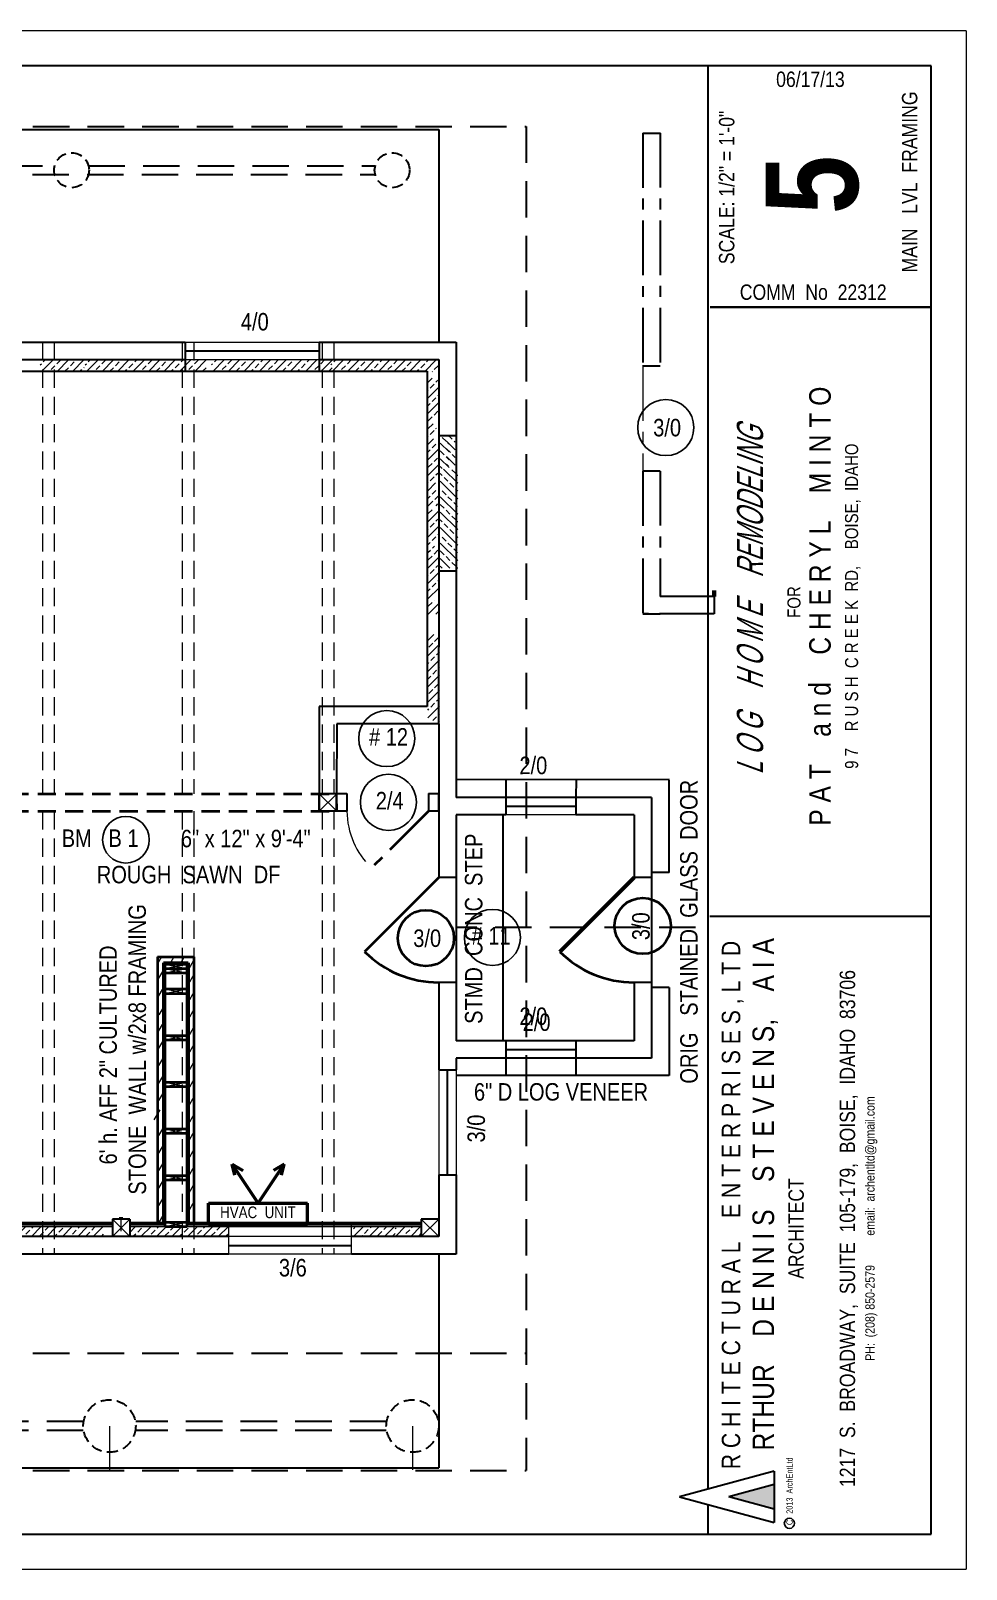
# Model space of a CAD drawing. Header units: inches. Extents: x 0 to 15350, y -6 to 2753.
# Drawn here: x 7618 to 7939, y 1246 to 1774 of the extents above; entities that cross this region are included whole.
import ezdxf

# ---------------------------------------------------------------- set-up
doc = ezdxf.new("R2010")
doc.units = ezdxf.units.IN
doc.header["$MEASUREMENT"] = 0
doc.linetypes.add('CENTER', pattern=[2, 1.25, -0.25, 0.25, -0.25])
doc.linetypes.add('HIDDEN', pattern=[0.375, 0.25, -0.125])
for name, color, linetype, lineweight in [('DOORS', 7, 'Continuous', 60), ('EXISTING CEILING BEAMS', 255, 'HIDDEN', 20), ('HVAC', 1, 'Continuous', 50), ('MASONRY', 14, 'Continuous', 30), ('NEW  ROUIGH SAWN  BEAMS', 3, 'HIDDEN', 40), ('NEW FRAMING', 6, 'Continuous', 30), ('ROOF', 7, 'HIDDEN', 30), ('STAIRS', 7, 'Continuous', 20), ('STAMPED  CONC  FL', 1, 'Continuous', 20), ('WALL FRAMING', 9, 'CENTER', 30), ('WALLS', 7, 'Continuous', 30), ('WINDOWS', 5, 'Continuous', 30)]:
    doc.layers.add(name, color=color, linetype=linetype, lineweight=lineweight)
for name, color, linetype in [('TEXT', 7, 'Continuous'), ('TEXT80', 9, 'Continuous'), ('TITLE BLOCK', 7, 'Continuous'), ('TITLE_BLOCK', 250, 'Continuous')]:
    doc.layers.add(name, color=color, linetype=linetype)
doc.styles.add('ARCH ENT', font='technical.ttf', dxfattribs={"height": 2})
doc.styles.add('ARCHENT', font='technical.ttf', dxfattribs={"height": 6})
doc.styles.add('EXIST', font='romans.shx', dxfattribs={"width": 0.75, "oblique": 20, "height": 12})

msp = doc.modelspace()

# ---------------------------------------------------------------- hatches: boundary and pattern name
at = {"layer": 'NEW FRAMING', "linetype": 'Continuous', "lineweight": 9, "ltscale": 25}
h = msp.add_hatch(dxfattribs=at)
h.set_pattern_fill('ANSI33', color=256, scale=15, style=0)
h.set_pattern_definition([(45, (2685.843, 396.599), (-2.6516504, 2.6516504), []), (45, (2688.4945, 396.599), (-2.6516504, 2.6516504), [1.875, -0.9375])])
h.paths.add_polyline_path([(7635.94, 1659.76), (7635.94, 1660.91), (7620.86, 1660.91), (7620.86, 1659.76)])
h.paths.add_polyline_path([(7635.94, 1656.76), (7635.94, 1659.76), (7620.86, 1659.76), (7620.86, 1656.76)])
h = msp.add_hatch(dxfattribs=at)
h.set_pattern_fill('ANSI33', color=256, scale=15, style=0)
h.set_pattern_definition([(45, (2701.2858, 396.599), (-2.6516504, 2.6516504), []), (45, (2703.9374, 396.599), (-2.6516504, 2.6516504), [1.875, -0.9375])])
h.paths.add_polyline_path([(7678.3, 1659.76), (7636.3, 1659.76), (7636.3, 1656.76), (7678.3, 1656.76)])
h.paths.add_polyline_path([(7678.3, 1660.91), (7636.3, 1660.91), (7636.3, 1659.76), (7678.3, 1659.76)])
h = msp.add_hatch(dxfattribs=at)
h.set_pattern_fill('ANSI33', color=256, scale=15, style=0)
h.set_pattern_definition([(45, (2744.5754, 396.599), (-2.6516504, 2.6516504), []), (45, (2747.227, 396.599), (-2.6516504, 2.6516504), [1.875, -0.9375])])
h.paths.add_polyline_path([(7721.59, 1659.76), (7679.59, 1659.76), (7679.59, 1656.76), (7721.59, 1656.76)])
h.paths.add_polyline_path([(7721.59, 1660.91), (7679.59, 1660.91), (7679.59, 1659.76), (7721.59, 1659.76)])
h = msp.add_hatch(dxfattribs=at)
h.set_pattern_fill('ANSI33', color=256, scale=15, style=0)
h.set_pattern_definition([(45, (2785.544, 396.599), (-2.6516504, 2.6516504), []), (45, (2788.1957, 396.599), (-2.6516504, 2.6516504), [1.875, -0.9375])])
h.paths.add_polyline_path([(7757.59, 1656.76), (7757.59, 1659.76), (7720.56, 1659.76), (7720.56, 1656.76)])
h.paths.add_polyline_path([(7757.59, 1659.76), (7757.59, 1660.91), (7720.56, 1660.91), (7720.56, 1659.76)])
h = msp.add_hatch(dxfattribs=at)
h.set_pattern_fill('ANSI33', color=256, scale=15, style=0)
h.set_pattern_definition([(45, (2999.56, 91.3216), (-2.6516504, 2.6516504), []), (45, (3002.212, 91.3216), (-2.6516504, 2.6516504), [1.875, -0.9375])])
h.paths.add_polyline_path([(7757.58, 1636.48), (7757.58, 1637.26, -0.407485), (7755.62, 1639.26), (7753.83, 1639.26), (7753.83, 1618.56), (7755.77, 1618.56, -0.299331), (7757.58, 1619.81), (7757.58, 1621.83, -0.387451), (7757.12, 1622.33, -0.387451), (7757.58, 1622.83), (7757.58, 1626.99, -0.400785), (7756.62, 1627.99, -0.400785), (7757.58, 1628.99), (7757.58, 1632.48, -0.407485), (7755.62, 1634.48, -0.407485)])
h.paths.add_polyline_path([(7755.62, 1617.81, -0.096396), (7755.77, 1618.56), (7753.83, 1618.56), (7753.83, 1617.06), (7755.77, 1617.06, -0.096396)])
h.paths.add_polyline_path([(7757.58, 1615.81, -0.299331), (7755.77, 1617.06), (7753.83, 1617.06), (7753.83, 1614.48), (7757.58, 1614.48)])
h.paths.add_polyline_path([(7757.58, 1618.56), (7755.77, 1618.56, 0.096396), (7755.62, 1617.81, 0.096396), (7755.77, 1617.06), (7757.58, 1617.06)])
h.paths.add_polyline_path([(7757.58, 1607.28), (7753.83, 1607.28), (7753.83, 1587.27), (7757.58, 1588.43), (7757.58, 1597.21, -0.776153), (7755.7, 1597.7, -0.776153), (7757.58, 1598.18)])
h.paths.add_polyline_path([(7755.63, 1599.53, -1), (7754.63, 1599.53, -1)], flags=16)
h.paths.add_polyline_path([(7755.63, 1595.8, -1), (7754.63, 1595.8, -1)], flags=16)
h.paths.add_polyline_path([(7757.58, 1588.43), (7753.83, 1587.27), (7753.83, 1573.48), (7757.58, 1573.48), (7757.58, 1577.48, -0.411157), (7755.6, 1579.48, -0.411157), (7757.58, 1581.48)])
h.paths.add_polyline_path([(7757.57, 1614.48), (7753.83, 1614.48), (7753.83, 1607.28), (7757.57, 1607.28)])
h.paths.add_polyline_path([(7754.7, 1610.98, -1), (7756.7, 1610.98, -1)], flags=16)
h.paths.add_polyline_path([(7756.2, 1609.09, -1), (7755.2, 1609.09, -1)], flags=16)
h.paths.add_polyline_path([(7755.2, 1612.82, -1), (7756.2, 1612.82, -1)], flags=16)
edge = h.paths.add_edge_path()
edge.add_line((7757.83, 1641.25), (7757.83, 1654.48))
edge.add_line((7757.83, 1654.48), (7753.83, 1654.48))
edge.add_line((7753.83, 1654.48), (7753.83, 1639.26))
edge.add_line((7753.83, 1639.26), (7755.62, 1639.26))
edge.add_arc((7757.62, 1639.26), 2, 84.1006, 180, ccw=False)
edge = h.paths.add_edge_path()
edge.add_line((7757.82, 1581.47), (7757.83, 1585.98))
edge.add_line((7757.83, 1585.98), (7757.83, 1615.82))
edge.add_arc((7757.62, 1617.81), 2, 268.6807, 275.8994, ccw=False)
edge.add_line((7757.58, 1615.81), (7757.58, 1598.18))
edge.add_arc((7756.7, 1597.7), 1, -28.7322, 28.7322, ccw=False)
edge.add_line((7757.58, 1597.21), (7757.58, 1581.48))
edge.add_arc((7757.6, 1579.48), 2, 83.5218, 90.5986, ccw=False)
h.paths.add_polyline_path([(7757.83, 1617.06), (7757.83, 1618.56), (7757.58, 1618.56), (7757.58, 1617.06)])
edge = h.paths.add_edge_path()
edge.add_line((7757.81, 1573.48), (7757.82, 1577.49))
edge.add_arc((7757.6, 1579.48), 2, 269.4014, 276.3496, ccw=False)
edge.add_line((7757.58, 1577.48), (7757.58, 1573.48))
edge.add_line((7757.58, 1573.48), (7757.81, 1573.48))
h = msp.add_hatch(dxfattribs=at)
h.set_pattern_fill('ANSI33', color=256, scale=15, angle=90, style=0)
h.set_pattern_definition([(135, (9024.259, -3314.4523), (-2.6516504, -2.6516504), []), (135, (9024.259, -3311.8007), (-2.6516504, -2.6516504), [1.875, -0.9375])])
h.paths.add_polyline_path([(7761.1, 1634.91), (7758.1, 1634.91), (7758.1, 1623.56), (7761.1, 1623.56)])
h = msp.add_hatch(dxfattribs=at)
h.set_pattern_fill('ANSI33', color=256, scale=15, angle=90, style=0)
h.set_pattern_definition([(135, (9026.4046, -3313.6916), (-2.6516504, -2.6516504), []), (135, (9026.4046, -3311.04), (-2.6516504, -2.6516504), [1.875, -0.9375])])
h.paths.add_polyline_path([(7763.25, 1634.91), (7760.25, 1634.91), (7760.25, 1624.33), (7763.25, 1624.33)])
h = msp.add_hatch(dxfattribs=at)
h.set_pattern_fill('ANSI33', color=256, scale=15, angle=90, style=0)
h.set_pattern_definition([(135, (9024.259, -3348.7168), (-2.6516504, -2.6516504), []), (135, (9024.259, -3346.065), (-2.6516504, -2.6516504), [1.875, -0.9375])])
h.paths.add_polyline_path([(7761.1, 1589.3), (7764.1, 1589.3), (7764.1, 1623.3), (7761.1, 1623.3)])
h.paths.add_polyline_path([(7758.1, 1589.3), (7761.1, 1589.3), (7761.1, 1623.3), (7758.1, 1623.3)])
h = msp.add_hatch(dxfattribs=at)
h.set_pattern_fill('ANSI33', color=256, scale=15, style=0)
h.set_pattern_definition([(45, (2759.7957, 118.4), (-2.6516504, 2.6516504), []), (45, (2762.4473, 118.4), (-2.6516504, 2.6516504), [1.875, -0.9375])])
h.paths.add_polyline_path([(7757.81, 1566.56), (7753.81, 1566.56), (7753.81, 1536.56), (7757.81, 1536.56)])
h = msp.add_hatch(dxfattribs=at)
h.set_pattern_fill('ANSI33', color=256, scale=15, angle=180, style=0)
h.set_pattern_definition([(225, (12580.498, 2626.2776), (2.6516504, -2.6516504), []), (225, (12577.8464, 2626.2776), (2.6516504, -2.6516504), [1.875, -0.9375])])
h.paths.add_polyline_path([(7642.48, 1360.12), (7642.48, 1363.12), (7608.48, 1363.12), (7608.48, 1360.12)])
h = msp.add_hatch(dxfattribs=at)
h.set_pattern_fill('ANSI33', color=256, scale=15, angle=180, style=0)
h.set_pattern_definition([(225, (12623.497, 2626.283), (2.6516504, -2.6516504), []), (225, (12620.8454, 2626.283), (2.6516504, -2.6516504), [1.875, -0.9375])])
h.paths.add_polyline_path([(7685.48, 1360.13), (7685.48, 1363.13), (7651.48, 1363.13), (7651.48, 1360.13)])
h = msp.add_hatch(dxfattribs=at)
h.set_pattern_fill('ANSI33', color=256, scale=15, style=0)
h.set_pattern_definition([(45, (2793.359, 100.157), (-2.6516504, 2.6516504), []), (45, (2796.0105, 100.157), (-2.6516504, 2.6516504), [1.875, -0.9375])])
h.paths.add_polyline_path([(7742.59, 1360.31), (7742.59, 1363.31), (7728.38, 1363.31), (7728.38, 1360.31)])
h = msp.add_hatch(dxfattribs=at)
h.set_pattern_fill('ANSI33', color=256, scale=15, style=0)
h.set_pattern_definition([(45, (2807.5928, 100.088), (-2.6516504, 2.6516504), []), (45, (2810.2444, 100.088), (-2.6516504, 2.6516504), [1.875, -0.9375])])
h.paths.add_polyline_path([(7751.59, 1360.24), (7751.59, 1363.24), (7742.61, 1363.24), (7742.61, 1360.24)])
at = {"layer": 'TITLE_BLOCK', "linetype": 'Continuous', "ltscale": 0.5}
msp.add_hatch(color=1, dxfattribs=at).paths.add_polyline_path([(7872.67, 1274.88), (7857.1, 1270.65), (7872.67, 1266.42)])

# ---------------------------------------------------------------- linework, layer by layer
at = {"layer": 'DOORS', "color": 9, "linetype": 'Continuous', "ltscale": 15}
msp.add_line((7852.09, 1581.66), (7852.09, 1579.66), dxfattribs=at)
at = {"layer": 'DOORS', "color": 6, "linetype": 'Continuous', "lineweight": 40, "ltscale": 15}
msp.add_line((7757.59, 1483.16), (7732.14, 1457.7), dxfattribs=at)
at = {"layer": 'DOORS', "color": 7, "ltscale": 15}
msp.add_line((7824.59, 1483.16), (7799.14, 1457.7), dxfattribs=at)
at = {"layer": 'DOORS', "color": 6, "linetype": 'Continuous', "lineweight": 40, "ltscale": 15}
msp.add_arc((7757.59, 1483.16), 36, 225, 270, dxfattribs=at)
at = {"layer": 'DOORS', "color": 7, "linetype": 'Continuous', "lineweight": 40, "ltscale": 15}
msp.add_arc((7824.59, 1483.16), 36, 225, 270, dxfattribs=at)
at = {"layer": 'EXISTING CEILING BEAMS', "linetype": 'HIDDEN', "ltscale": 25}
for p, q in [((7621.59, 1666.89), (7621.59, 1511.9)), ((7625.58, 1666.9), (7625.59, 1511.9)), ((7669.59, 1666.89), (7669.59, 1511.9)), ((7673.58, 1666.9), (7673.59, 1511.9)), ((7717.59, 1666.89), (7717.59, 1511.9)), ((7721.58, 1666.9), (7721.59, 1511.9)), ((7621.59, 1505.9), (7621.59, 1353.91)), ((7625.59, 1505.91), (7625.59, 1353.91)), ((7669.59, 1505.9), (7669.59, 1353.91)), ((7673.59, 1505.91), (7673.59, 1353.91)), ((7717.59, 1505.9), (7717.59, 1353.91)), ((7721.59, 1505.91), (7721.59, 1353.91))]:
    msp.add_line(p, q, dxfattribs=at)
at = {"layer": 'HVAC', "ltscale": 25}
for p, q in [((7695.59, 1371.41), (7686.66, 1384.77)), ((7687.57, 1381.02), (7686.66, 1384.77)), ((7686.66, 1384.77), (7690.34, 1382.61)), ((7695.59, 1371.41), (7704.53, 1384.77)), ((7704.53, 1384.77), (7700.84, 1382.61)), ((7703.61, 1381.02), (7704.53, 1384.77)), ((7678.59, 1371.42), (7712.59, 1371.4)), ((7678.59, 1364.42), (7712.59, 1364.4))]:
    msp.add_line(p, q, dxfattribs=at)
at = {"layer": 'HVAC', "ltscale": 15}
for p, q in [((7678.59, 1364.42), (7678.59, 1371.42)), ((7712.59, 1364.4), (7712.59, 1371.4))]:
    msp.add_line(p, q, dxfattribs=at)
at = {"layer": 'MASONRY', "color": 6, "lineweight": 40, "ltscale": 15}
for p, q in [((7661.09, 1455.91), (7661.09, 1364.41)), ((7673.59, 1455.91), (7673.59, 1364.41))]:
    msp.add_line(p, q, dxfattribs=at)
at = {"layer": 'MASONRY', "color": 6, "linetype": 'Continuous', "lineweight": 40, "ltscale": 25}
msp.add_line((7661.09, 1455.91), (7673.59, 1455.91), dxfattribs=at)
at = {"layer": 'MASONRY', "color": 6, "linetype": 'Continuous', "lineweight": 9, "ltscale": 20}
for p, q in [((7662.47, 1455.91), (7661.09, 1453.52)), ((7666.72, 1455.91), (7665.57, 1453.91)), ((7670.18, 1455.91), (7669.03, 1453.91)), ((7673.59, 1454.87), (7671.59, 1451.41)), ((7663.09, 1451.48), (7661.09, 1448.02)), ((7673.59, 1449.87), (7671.59, 1446.41)), ((7663.09, 1445.48), (7661.09, 1442.02)), ((7673.59, 1443.87), (7671.59, 1440.41)), ((7663.59, 1439.48), (7661.59, 1436.02)), ((7673.59, 1437.87), (7671.59, 1434.41)), ((7663.09, 1433.48), (7661.09, 1430.02)), ((7673.59, 1431.87), (7671.59, 1428.41)), ((7663.09, 1427.48), (7661.09, 1424.02)), ((7673.59, 1425.87), (7671.59, 1422.41)), ((7663.09, 1421.48), (7661.09, 1418.02)), ((7663.09, 1415.48), (7661.09, 1412.02)), ((7673.59, 1419.87), (7671.59, 1416.41)), ((7673.59, 1413.87), (7671.59, 1410.41)), ((7663.09, 1409.48), (7661.09, 1406.02)), ((7673.59, 1407.87), (7671.59, 1404.41)), ((7661.84, 1403.48), (7659.84, 1400.02)), ((7673.59, 1401.87), (7671.59, 1398.41)), ((7663.09, 1397.48), (7661.09, 1394.02)), ((7673.59, 1395.87), (7671.59, 1392.41)), ((7663.09, 1391.48), (7661.09, 1388.02)), ((7673.59, 1389.87), (7671.59, 1386.41)), ((7663.09, 1385.48), (7661.09, 1382.02)), ((7673.59, 1383.87), (7671.59, 1380.41)), ((7663.09, 1379.48), (7661.09, 1376.02)), ((7663.09, 1373.48), (7661.09, 1370.02)), ((7673.59, 1377.87), (7671.59, 1374.41)), ((7673.59, 1371.87), (7671.59, 1368.41)), ((7663.09, 1367.48), (7661.32, 1364.41))]:
    msp.add_line(p, q, dxfattribs=at)
at = {"layer": 'NEW  ROUIGH SAWN  BEAMS', "color": 3, "ltscale": 25}
for p, q in [((7610.59, 1511.93), (7722.53, 1511.85)), ((7610.59, 1505.91), (7722.59, 1505.91))]:
    msp.add_line(p, q, dxfattribs=at)
at = {"layer": 'NEW FRAMING', "ltscale": 15}
for p, q in [((7573.84, 1656.91), (7621.59, 1656.91)), ((7620.59, 1656.91), (7670.59, 1656.91)), ((7670.59, 1656.91), (7716.59, 1656.91)), ((7716.59, 1656.91), (7753.59, 1656.91)), ((7753.59, 1656.91), (7753.59, 1541.9)), ((7753.59, 1541.9), (7716.59, 1541.91)), ((7716.59, 1541.91), (7716.59, 1505.91)), ((7722.59, 1535.91), (7722.53, 1511.91)), ((7757.53, 1535.91), (7722.59, 1535.91)), ((7780.59, 1516.7), (7780.59, 1510.66)), ((7804.71, 1516.75), (7804.65, 1510.66)), ((7726.06, 1511.91), (7722.53, 1511.89)), ((7757.59, 1511.91), (7754.06, 1511.91)), ((7726.06, 1505.91), (7716.59, 1505.91)), ((7757.59, 1505.91), (7754.06, 1505.91)), ((7836.59, 1484.85), (7830.59, 1484.85)), ((7836.59, 1445.41), (7830.59, 1445.41)), ((7836.59, 1445.41), (7836.59, 1415.16)), ((7780.59, 1421.16), (7780.59, 1415.16)), ((7804.59, 1421.16), (7804.59, 1415.16)), ((7645.59, 1363.41), (7592.11, 1363.4)), ((7700.59, 1363.41), (7651.59, 1363.41)), ((7751.59, 1363.41), (7685.59, 1363.41))]:
    msp.add_line(p, q, dxfattribs=at)
at = {"layer": 'NEW FRAMING', "ltscale": 50}
for p, q in [((7836.59, 1516.85), (7763.59, 1516.66)), ((7836.59, 1415.16), (7763.59, 1415.16))]:
    msp.add_line(p, q, dxfattribs=at)
at = {"layer": 'NEW FRAMING', "ltscale": 25}
for p, q in [((7836.59, 1484.85), (7836.59, 1516.71)), ((7726.06, 1511.96), (7726.06, 1505.91)), ((7754.06, 1511.96), (7754.06, 1505.91))]:
    msp.add_line(p, q, dxfattribs=at)
at = {"layer": 'NEW FRAMING', "color": 7, "lineweight": 50, "ltscale": 15}
for p, q in [((7663.09, 1453.91), (7663.09, 1364.41)), ((7671.59, 1453.91), (7671.59, 1364.41)), ((7645.59, 1364.41), (7591.11, 1364.45)), ((7663.09, 1364.41), (7651.59, 1364.41)), ((7751.59, 1364.41), (7671.59, 1364.41))]:
    msp.add_line(p, q, dxfattribs=at)
at = {"layer": 'NEW FRAMING', "color": 7, "linetype": 'Continuous', "lineweight": 50, "ltscale": 25}
msp.add_line((7663.09, 1453.91), (7671.59, 1453.91), dxfattribs=at)
at = {"layer": 'NEW FRAMING', "color": 6, "lineweight": 40, "ltscale": 15}
for p, q in [((7663.59, 1453.41), (7663.59, 1363.41)), ((7671.09, 1453.41), (7671.09, 1363.41))]:
    msp.add_line(p, q, dxfattribs=at)
at = {"layer": 'NEW FRAMING', "color": 6, "linetype": 'Continuous', "lineweight": 40, "ltscale": 25}
for p, q in [((7663.59, 1453.41), (7671.09, 1453.41)), ((7663.59, 1451.91), (7671.09, 1451.91)), ((7663.59, 1450.41), (7671.09, 1450.41)), ((7663.59, 1444.91), (7671.09, 1444.91)), ((7663.59, 1443.41), (7671.09, 1443.41)), ((7663.59, 1428.91), (7671.09, 1428.91)), ((7663.59, 1427.41), (7671.09, 1427.41)), ((7663.58, 1412.91), (7671.08, 1412.91)), ((7663.58, 1411.41), (7671.08, 1411.41)), ((7663.58, 1395.41), (7671.08, 1395.41)), ((7663.59, 1396.91), (7671.09, 1396.91)), ((7663.59, 1380.91), (7671.09, 1380.91)), ((7663.59, 1379.41), (7671.09, 1379.41)), ((7663.59, 1364.91), (7671.09, 1364.91)), ((7663.59, 1363.41), (7671.09, 1363.41)), ((7663.6, 1363.41), (7671.09, 1363.41))]:
    msp.add_line(p, q, dxfattribs=at)
at = {"layer": 'NEW FRAMING', "lineweight": 20, "ltscale": 15}
msp.add_line((7685.59, 1363.41), (7685.59, 1363.41), dxfattribs=at)
at = {"layer": 'ROOF', "linetype": 'Continuous', "ltscale": 50}
for p, q in [((7215.55, 1739.91), (7757.59, 1739.91)), ((7757.59, 1739.91), (7757.59, 1666.91)), ((7757.59, 1353.53), (7757.59, 1280.61)), ((7220.04, 1280.61), (7757.59, 1280.61))]:
    msp.add_line(p, q, dxfattribs=at)
at = {"layer": 'ROOF', "linetype": 'HIDDEN', "ltscale": 50}
for p, q in [((7224.59, 1740.91), (7787.59, 1740.91)), ((7787.59, 1740.91), (7787.59, 1279.61)), ((7515.4, 1727.41), (7625.78, 1727.41)), ((7637.4, 1727.41), (7735.78, 1727.41)), ((7224.4, 1724.41), (7735.78, 1724.41)), ((7224.59, 1319.91), (7787.59, 1319.91)), ((7635.59, 1296.41), (7530.59, 1296.41)), ((7739.59, 1296.41), (7653.59, 1296.41)), ((7635.59, 1293.41), (7530.59, 1293.41)), ((7739.59, 1293.41), (7653.59, 1293.41))]:
    msp.add_line(p, q, dxfattribs=at)
at = {"layer": 'ROOF', "color": 9, "ltscale": 50}
msp.add_line((7845.67, 1466), (7763.74, 1466), dxfattribs=at)
at = {"layer": 'ROOF', "color": 7, "linetype": 'HIDDEN', "ltscale": 50}
msp.add_line((7224.59, 1279.61), (7787.59, 1279.61), dxfattribs=at)
at = {"layer": 'ROOF', "ltscale": 15}
for centre, radius in [((7631.59, 1725.91), 6), ((7741.59, 1725.91), 6), ((7644.59, 1294.91), 9), ((7748.59, 1294.91), 9)]:
    msp.add_circle(centre, radius, dxfattribs=at)
at = {"layer": 'STAIRS', "color": 6, "linetype": 'Continuous', "lineweight": 30, "ltscale": 15}
for p, q in [((7716.59, 1508.46), (7716.59, 1505.96)), ((7716.59, 1508.46), (7716.59, 1505.96)), ((7722.59, 1508.45), (7722.59, 1505.95)), ((7722.59, 1508.45), (7722.59, 1505.95)), ((7757.59, 1508.46), (7757.59, 1505.96)), ((7757.59, 1508.46), (7757.59, 1505.96))]:
    msp.add_line(p, q, dxfattribs=at)
at = {"layer": 'TEXT', "color": 9, "linetype": 'Continuous', "ltscale": 15}
msp.add_circle((7835.5, 1637.58), 9.63, dxfattribs=at)
at = {"layer": 'TEXT', "color": 7, "linetype": 'Continuous', "ltscale": 15}
for centre in [(7739.75, 1530.85), (7776.01, 1462.6)]:
    msp.add_circle(centre, 9.63, dxfattribs=at)
at = {"layer": 'TEXT', "color": 6, "linetype": 'Continuous', "ltscale": 15}
msp.add_circle((7740.31, 1508.97), 9.63, dxfattribs=at)
at = {"layer": 'TEXT', "color": 3, "linetype": 'Continuous', "ltscale": 15}
msp.add_circle((7650.24, 1496.13), 8, dxfattribs=at)
at = {"layer": 'TEXT', "color": 7, "linetype": 'Continuous', "lineweight": 40, "ltscale": 15}
msp.add_circle((7827.56, 1466.57), 9.63, dxfattribs=at)
at = {"layer": 'TEXT', "color": 6, "linetype": 'Continuous', "lineweight": 40, "ltscale": 15}
msp.add_circle((7753.18, 1462.35), 9.63, dxfattribs=at)
at = {"layer": 'TITLE BLOCK', "color": 7, "linetype": 'Continuous', "lineweight": 0, "ltscale": 0.5}
for p, q in [((7938.58, 1773.76), (7122.59, 1773.76)), ((7938.58, 1773.76), (7938.58, 1245.77)), ((7122.59, 1245.77), (7938.58, 1245.77))]:
    msp.add_line(p, q, dxfattribs=at)
at = {"layer": 'TITLE BLOCK', "color": 7, "linetype": 'Continuous', "lineweight": 30, "ltscale": 0.5}
for p, q in [((7926.58, 1761.76), (7146.59, 1761.76)), ((7850.01, 1273.32), (7850.01, 1761.76)), ((7926.58, 1257.77), (7926.58, 1761.76)), ((7850.61, 1469.84), (7926.58, 1469.84)), ((7872.67, 1279.47), (7840.19, 1270.65)), ((7872.67, 1279.47), (7872.67, 1261.83)), ((7872.67, 1279.44), (7872.67, 1261.8)), ((7872.67, 1274.85), (7857.1, 1270.62)), ((7872.67, 1274.85), (7857.1, 1270.62)), ((7850.01, 1257.77), (7850.01, 1267.99)), ((7872.67, 1266.39), (7857.1, 1270.62)), ((7872.67, 1266.39), (7857.1, 1270.62)), ((7146.59, 1257.77), (7926.58, 1257.77))]:
    msp.add_line(p, q, dxfattribs=at)
at = {"layer": 'TITLE BLOCK', "color": 7, "linetype": 'Continuous', "lineweight": 30, "ltscale": 0.0625}
msp.add_line((7840.19, 1270.65), (7872.67, 1261.83), dxfattribs=at)
at = {"layer": 'TITLE BLOCK', "color": 7, "linetype": 'Continuous', "lineweight": 30, "ltscale": 0.5, "const_width": 0.791}
msp.add_lwpolyline([(7850.61, 1678.86), (7926.58, 1678.86)], dxfattribs=at)
at = {"layer": 'TITLE BLOCK', "color": 7, "linetype": 'Continuous'}
msp.add_circle((7877.89, 1261.52), 1.75, dxfattribs=at)
at = {"layer": 'WALL FRAMING', "color": 9, "ltscale": 15}
for p, q in [((7827.59, 1738.66), (7827.59, 1658.66)), ((7827.64, 1738.66), (7833.64, 1738.67)), ((7833.59, 1738.67), (7833.59, 1658.67)), ((7833.55, 1658.67), (7827.55, 1658.66)), ((7833.59, 1622.67), (7827.59, 1622.66)), ((7827.59, 1622.66), (7827.59, 1573.66)), ((7833.59, 1622.67), (7833.59, 1579.66)), ((7757.59, 1588.41), (7763.59, 1588.41)), ((7852.09, 1579.66), (7833.59, 1579.66)), ((7852.09, 1579.66), (7852.09, 1573.66)), ((7852.09, 1573.66), (7827.59, 1573.66)), ((7827.59, 1573.66), (7833.59, 1573.66)), ((7757.59, 1365.91), (7751.59, 1365.91))]:
    msp.add_line(p, q, dxfattribs=at)
at = {"layer": 'WALL FRAMING', "color": 9, "lineweight": 9, "ltscale": 15}
for p, q in [((7827.59, 1658.66), (7827.59, 1622.66)), ((7644.59, 1294.91), (7644.59, 1279.91)), ((7748.59, 1294.91), (7748.59, 1279.91))]:
    msp.add_line(p, q, dxfattribs=at)
at = {"layer": 'WALL FRAMING', "color": 3, "linetype": 'HIDDEN', "lineweight": 40, "ltscale": 25}
msp.add_line((7623.72, 1511.91), (7623.72, 1511.91), dxfattribs=at)
at = {"layer": 'WALL FRAMING', "color": 6, "ltscale": 15}
for p, q in [((7716.59, 1511.91), (7716.59, 1505.91)), ((7716.59, 1505.91), (7716.59, 1511.91)), ((7716.59, 1505.91), (7716.59, 1511.91)), ((7722.59, 1511.91), (7716.59, 1511.91)), ((7716.59, 1511.91), (7716.59, 1505.91)), ((7716.59, 1505.91), (7716.59, 1511.91)), ((7716.59, 1505.91), (7716.59, 1511.91)), ((7722.59, 1511.91), (7716.59, 1511.91)), ((7722.59, 1505.91), (7722.59, 1511.91)), ((7722.59, 1505.91), (7722.59, 1511.91)), ((7757.59, 1511.91), (7757.59, 1505.91)), ((7757.59, 1505.91), (7757.59, 1511.91)), ((7757.59, 1505.91), (7757.59, 1511.91)), ((7757.59, 1511.91), (7757.59, 1505.91)), ((7757.59, 1505.91), (7757.59, 1511.91)), ((7757.59, 1505.91), (7757.59, 1511.91)), ((7722.59, 1505.91), (7716.59, 1505.91)), ((7722.59, 1505.91), (7716.59, 1505.91))]:
    msp.add_line(p, q, dxfattribs=at)
at = {"layer": 'WALL FRAMING', "color": 6, "linetype": 'Continuous', "lineweight": 9, "ltscale": 15}
for p, q in [((7716.59, 1511.91), (7722.59, 1505.91)), ((7716.59, 1505.91), (7722.59, 1511.91)), ((7716.59, 1511.91), (7722.59, 1505.91)), ((7716.59, 1505.91), (7722.59, 1511.91))]:
    msp.add_line(p, q, dxfattribs=at)
at = {"layer": 'WALL FRAMING', "color": 3, "ltscale": 15}
msp.add_line((7722.53, 1505.91), (7722.53, 1511.91), dxfattribs=at)
at = {"layer": 'WALL FRAMING', "color": 6, "lineweight": 40, "ltscale": 15}
msp.add_line((7754.06, 1505.91), (7734.46, 1486.37), dxfattribs=at)
at = {"layer": 'WALL FRAMING', "color": 6, "linetype": 'Continuous', "lineweight": 9, "ltscale": 20}
for p, q in [((7663.59, 1451.91), (7671.09, 1453.41)), ((7663.59, 1453.41), (7671.09, 1451.91)), ((7663.59, 1450.41), (7671.09, 1451.91)), ((7663.59, 1451.91), (7671.09, 1450.41)), ((7663.59, 1443.41), (7671.09, 1444.91)), ((7663.59, 1444.91), (7671.09, 1443.41)), ((7663.59, 1427.41), (7671.09, 1428.91)), ((7663.59, 1428.91), (7671.09, 1427.41)), ((7663.58, 1411.41), (7671.08, 1412.91)), ((7663.58, 1412.91), (7671.08, 1411.41)), ((7663.59, 1395.41), (7671.09, 1396.91)), ((7663.59, 1396.91), (7671.09, 1395.41)), ((7663.59, 1379.41), (7671.09, 1380.91)), ((7663.59, 1380.91), (7671.09, 1379.41)), ((7663.59, 1363.41), (7671.09, 1364.91)), ((7663.59, 1364.91), (7671.09, 1363.41))]:
    msp.add_line(p, q, dxfattribs=at)
at = {"layer": 'WALL FRAMING', "color": 9, "linetype": 'Continuous', "lineweight": 9, "ltscale": 150}
for p, q in [((7647.98, 1366.49), (7648.57, 1366.49)), ((7648.57, 1361.8), (7648.57, 1366.49)), ((7648.57, 1366.49), (7649.16, 1366.49))]:
    msp.add_line(p, q, dxfattribs=at)
at = {"layer": 'WALL FRAMING', "color": 7, "ltscale": 15}
msp.add_line((7651.59, 1359.91), (7645.59, 1359.91), dxfattribs=at)
at = {"layer": 'WALL FRAMING', "color": 6, "lineweight": 5, "ltscale": 15}
msp.add_arc((7754, 1506.36), 27.94, 180.9233, 225.6604, dxfattribs=at)
at = {"layer": 'WALLS', "ltscale": 15}
for p, q in [((7555.09, 1666.91), (7670.59, 1666.91)), ((7670.59, 1666.91), (7670.59, 1656.91)), ((7716.59, 1666.91), (7763.59, 1666.91)), ((7763.59, 1666.91), (7763.59, 1634.91)), ((7567.84, 1660.91), (7670.59, 1660.91)), ((7716.59, 1660.91), (7757.59, 1660.91)), ((7757.59, 1660.91), (7757.59, 1634.91)), ((7757.59, 1634.91), (7757.59, 1588.41)), ((7757.59, 1634.91), (7763.59, 1634.91)), ((7763.59, 1634.91), (7763.59, 1588.41)), ((7757.59, 1588.41), (7757.53, 1535.91)), ((7757.59, 1588.41), (7763.59, 1588.41)), ((7763.59, 1588.41), (7763.59, 1510.66)), ((7757.59, 1535.91), (7757.59, 1511.91)), ((7780.59, 1510.66), (7763.59, 1510.66)), ((7780.59, 1510.66), (7763.59, 1510.66)), ((7780.59, 1510.66), (7780.59, 1504.66)), ((7830.59, 1510.66), (7804.59, 1510.66)), ((7830.59, 1510.66), (7804.59, 1510.66)), ((7804.65, 1510.66), (7804.59, 1504.66)), ((7830.59, 1510.66), (7830.59, 1483.16)), ((7757.59, 1505.91), (7757.59, 1483.16)), ((7780.59, 1504.66), (7763.59, 1504.66)), ((7763.59, 1504.66), (7763.59, 1483.16)), ((7779.59, 1504.66), (7779.59, 1427.16)), ((7824.59, 1504.66), (7804.59, 1504.66)), ((7824.59, 1504.66), (7824.59, 1483.16)), ((7763.59, 1483.16), (7757.59, 1483.16)), ((7763.59, 1483.16), (7763.59, 1447.16)), ((7830.59, 1483.16), (7830.59, 1447.16)), ((7757.59, 1447.16), (7757.59, 1417.16)), ((7763.59, 1447.16), (7757.59, 1447.16)), ((7763.59, 1447.16), (7763.59, 1427.16)), ((7824.59, 1447.16), (7824.59, 1427.16)), ((7830.59, 1447.16), (7824.59, 1447.16)), ((7830.59, 1447.16), (7830.59, 1421.16)), ((7780.59, 1427.16), (7763.59, 1427.16)), ((7804.59, 1427.16), (7780.59, 1427.16)), ((7780.59, 1427.16), (7780.59, 1421.16)), ((7824.59, 1427.16), (7804.59, 1427.16)), ((7804.59, 1427.16), (7804.59, 1421.16)), ((7763.59, 1421.16), (7763.59, 1417.16)), ((7780.59, 1421.16), (7763.59, 1421.16)), ((7830.59, 1421.16), (7763.59, 1421.16)), ((7804.59, 1421.16), (7780.59, 1421.16)), ((7830.59, 1421.16), (7804.59, 1421.16)), ((7757.59, 1417.16), (7763.59, 1417.16)), ((7757.59, 1381.16), (7757.59, 1359.91)), ((7763.59, 1381.16), (7763.59, 1353.91)), ((7651.59, 1365.91), (7645.59, 1365.91)), ((7645.59, 1365.91), (7645.59, 1359.91)), ((7651.59, 1365.91), (7651.59, 1359.91)), ((7751.59, 1365.91), (7751.59, 1359.91)), ((7757.59, 1365.91), (7757.59, 1359.91)), ((7685.59, 1359.91), (7421.1, 1359.9)), ((7757.59, 1359.91), (7727.59, 1359.91)), ((7685.59, 1353.91), (7592.11, 1353.9)), ((7763.59, 1353.91), (7727.59, 1353.91))]:
    msp.add_line(p, q, dxfattribs=at)
at = {"layer": 'WALLS', "lineweight": 20, "ltscale": 15}
for p, q in [((7670.59, 1666.91), (7716.59, 1666.91)), ((7670.59, 1660.91), (7716.59, 1660.91)), ((7757.59, 1417.16), (7757.59, 1381.16)), ((7763.59, 1417.16), (7763.59, 1381.16)), ((7685.59, 1353.91), (7685.59, 1364.41)), ((7727.59, 1353.91), (7727.59, 1364.41)), ((7727.59, 1359.91), (7685.59, 1359.91)), ((7727.59, 1353.91), (7685.59, 1353.91))]:
    msp.add_line(p, q, dxfattribs=at)
at = {"layer": 'WALLS', "color": 7, "ltscale": 15}
for p, q in [((7716.59, 1666.91), (7716.59, 1656.91)), ((7830.59, 1483.16), (7824.59, 1483.16)), ((7757.59, 1359.91), (7751.59, 1359.91))]:
    msp.add_line(p, q, dxfattribs=at)
at = {"layer": 'WALLS', "color": 9, "lineweight": 30, "ltscale": 15}
msp.add_line((7804.59, 1510.66), (7780.59, 1510.66), dxfattribs=at)
at = {"layer": 'WALLS', "lineweight": 30, "ltscale": 15}
msp.add_line((7804.59, 1510.66), (7780.59, 1510.66), dxfattribs=at)
at = {"layer": 'WALLS', "color": 7, "lineweight": 20, "ltscale": 15}
msp.add_line((7804.59, 1504.66), (7780.59, 1504.66), dxfattribs=at)
at = {"layer": 'WALLS', "ltscale": 25}
msp.add_line((7830.59, 1445.41), (7830.59, 1421.16), dxfattribs=at)
at = {"layer": 'WALLS', "color": 9, "ltscale": 15}
msp.add_line((7757.59, 1381.16), (7763.59, 1381.16), dxfattribs=at)
at = {"layer": 'WALLS', "color": 7, "linetype": 'Continuous', "lineweight": 9, "ltscale": 15}
for p, q in [((7645.59, 1359.91), (7651.59, 1365.91)), ((7651.59, 1359.91), (7645.59, 1365.91)), ((7751.59, 1359.91), (7757.59, 1365.91)), ((7757.59, 1359.91), (7751.59, 1365.91))]:
    msp.add_line(p, q, dxfattribs=at)
at = {"layer": 'WINDOWS', "color": 5, "ltscale": 15}
for p, q in [((7670.59, 1663.91), (7716.59, 1663.91)), ((7780.59, 1507.66), (7804.59, 1507.66)), ((7780.59, 1424.16), (7804.59, 1424.16)), ((7685.59, 1356.91), (7727.59, 1356.91))]:
    msp.add_line(p, q, dxfattribs=at)
at = {"layer": 'WINDOWS', "ltscale": 15}
msp.add_line((7760.59, 1381.16), (7760.59, 1417.16), dxfattribs=at)

# ---------------------------------------------------------------- texts
at = {"layer": 'HVAC', "insert": (7695.54, 1368.23), "char_height": 4, "width": 360.0625, "attachment_point": 5, "rotation": 0.0328, "style": 'ARCHENT'}
msp.add_mtext('HVAC  UNIT', dxfattribs=at)
at = {"layer": 'STAMPED  CONC  FL', "insert": (7769.61, 1465.58), "char_height": 6, "width": 360.0625, "attachment_point": 5, "rotation": 90.0328, "style": 'ARCHENT'}
msp.add_mtext('{\\C7;STMD  CONC  STEP}', dxfattribs=at)
at = {"layer": 'STAMPED  CONC  FL', "color": 9, "insert": (7791.15, 1433.47), "char_height": 6, "width": 360.0625, "attachment_point": 5, "rotation": 0.0328, "style": 'ARCHENT'}
msp.add_mtext('{\\C7;2/0}', dxfattribs=at)
at = {"layer": 'TEXT80', "color": 9, "char_height": 6, "width": 360.0625, "attachment_point": 5, "style": 'ARCHENT'}
for s, insert, rotation in [('{\\C7;4/0}', (7694.46, 1673.86), 0.0328), ('{\\C7;3/0}', (7835.95, 1637.52), 0.0328), ('{\\C7;2/0}', (7790.05, 1521.59), 0.0328), ('{\\C7;ORIG   STAINED  GLASS  DOOR}', (7843.45, 1464.54), 90.0328), ('{\\C7;2/0}', (7790.05, 1435.5), 0.0328), ('{\\C6;6" D LOG VENEER}', (7799.53, 1409.56), 0.0328)]:
    msp.add_mtext(s, dxfattribs=dict(at, insert=insert, rotation=rotation))
at = {"layer": 'TEXT80', "color": 7, "char_height": 6, "width": 360.0625, "attachment_point": 5, "style": 'ARCHENT'}
for s, insert, rotation in [('# 12', (7740.35, 1531.42), 0.0328), ('3/0', (7826.99, 1466.44), 90.0328), ('# 11', (7775.55, 1463.16), 0.0328)]:
    msp.add_mtext(s, dxfattribs=dict(at, insert=insert, rotation=rotation))
at = {"layer": 'TEXT80', "insert": (7740.76, 1509.48), "char_height": 6, "width": 360.0625, "attachment_point": 5, "rotation": 0.0328, "style": 'ARCHENT'}
msp.add_mtext('{\\C6;2/4}', dxfattribs=at)
at = {"layer": 'TEXT80', "color": 3, "char_height": 6, "width": 360.0625, "attachment_point": 5, "rotation": 0.0328, "style": 'ARCHENT'}
for s, insert in [('BM   B 1', (7641.4, 1496.66)), ('6" x 12" x 9\'-4"', (7691.37, 1496.5)), ('ROUGH  SAWN  DF', (7671.76, 1484.14))]:
    msp.add_mtext(s, dxfattribs=dict(at, insert=insert))
at = {"layer": 'TEXT80', "color": 6, "linetype": 'Continuous', "lineweight": 40, "insert": (7753.62, 1462.29), "char_height": 6, "width": 360.0625, "attachment_point": 5, "rotation": 0.0328, "style": 'ARCHENT'}
msp.add_mtext('3/0', dxfattribs=at)
at = {"layer": 'TEXT80', "color": 9, "linetype": 'Continuous', "insert": (7707.52, 1349.2), "char_height": 6, "width": 360.0625, "attachment_point": 5, "rotation": 0.0328, "style": 'ARCHENT'}
msp.add_mtext('{\\C7;3/6}', dxfattribs=at)
at = {"layer": 'TITLE BLOCK', "color": 7, "linetype": 'Continuous', "lineweight": 30, "ltscale": 0.5, "char_height": 5.2755, "attachment_point": 5, "style": 'ARCH ENT'}
for s, insert in [('\\A1;06/17/13', (7885.11, 1757.08)), ('COMM  No  22312', (7886.07, 1684.02))]:
    msp.add_mtext(s, dxfattribs=dict(at, insert=insert))
at = {"layer": 'TITLE BLOCK', "color": 7, "linetype": 'Continuous', "lineweight": 30, "ltscale": 0.5, "rotation": 90, "style": 'ARCH ENT'}
for s, insert, char_height, attachment_point in [('MAIN   LVL  FRAMING', (7919.2, 1721.87), 5.2755, 5), ('SCALE: 1/2" = 1\'-0"  ', (7856.42, 1719.98), 5.2755, 5), ('{\\fTechnical|b1|i0|c0|p34;5}', (7869.8, 1720.92), 31.6532, 2), ('\\P{\\H0.3769x;  FOR\\P\\H1.644x;P A T    a n d    C H E R Y L    M I N T O\\P\\H0.6083x;9 7    R U S H  C R E E K  RD,    BOISE,  IDAHO}', (7879.85, 1576.28), 11.9011, 5), ('        R C H I T E C T U R A L    E N T E R P R I S E S , L T D\\P{\\H1.167x;          RTHUR    D E N N I S    S T E V E N S,    A I A\\P\\H0.7145x;ARCHITECT\\P\\P1217  S.  BROADWAY,  SUITE  105-179,  BOISE,  IDAHO  83706\\P\\H0.5999x;PH:  (208) 850-2579          email:  archentltd@gmail.com}', (7854.7, 1362.69), 6.3306, 2)]:
    msp.add_mtext(s, dxfattribs=dict(at, insert=insert, char_height=char_height, attachment_point=attachment_point))
at = {"layer": 'TITLE BLOCK', "color": 7, "linetype": 'Continuous', "lineweight": 9, "ltscale": 50, "insert": (7859.88, 1578.23), "char_height": 9, "width": 201.5, "attachment_point": 2, "rotation": 90, "style": 'EXIST'}
msp.add_mtext('{\\fTechnical|b0|i0|c0|p34;L O G    H O M E    REMODELING}', dxfattribs=at)
at = {"layer": 'TITLE BLOCK', "color": 7, "linetype": 'HIDDEN', "insert": (7876.89, 1260.92), "char_height": 2.0983, "width": 29.5, "attachment_point": 1, "rotation": 90, "style": 'ARCHENT'}
msp.add_mtext('C   2013  ArchEntLtd', dxfattribs=at)
at = {"layer": 'WALLS', "color": 9, "char_height": 6, "width": 360.0625, "attachment_point": 5, "rotation": 90.0328, "style": 'ARCHENT'}
for s, insert in [('{\\C6;6\' h. AFF 2" CULTURED\\C7;\\P  \\C6;STONE  WALL w/2x8 FRAMING }', (7649.17, 1422.26)), ('{\\C7;3/0}', (7770.48, 1397.01))]:
    msp.add_mtext(s, dxfattribs=dict(at, insert=insert))

doc.saveas('drawing.dxf')
